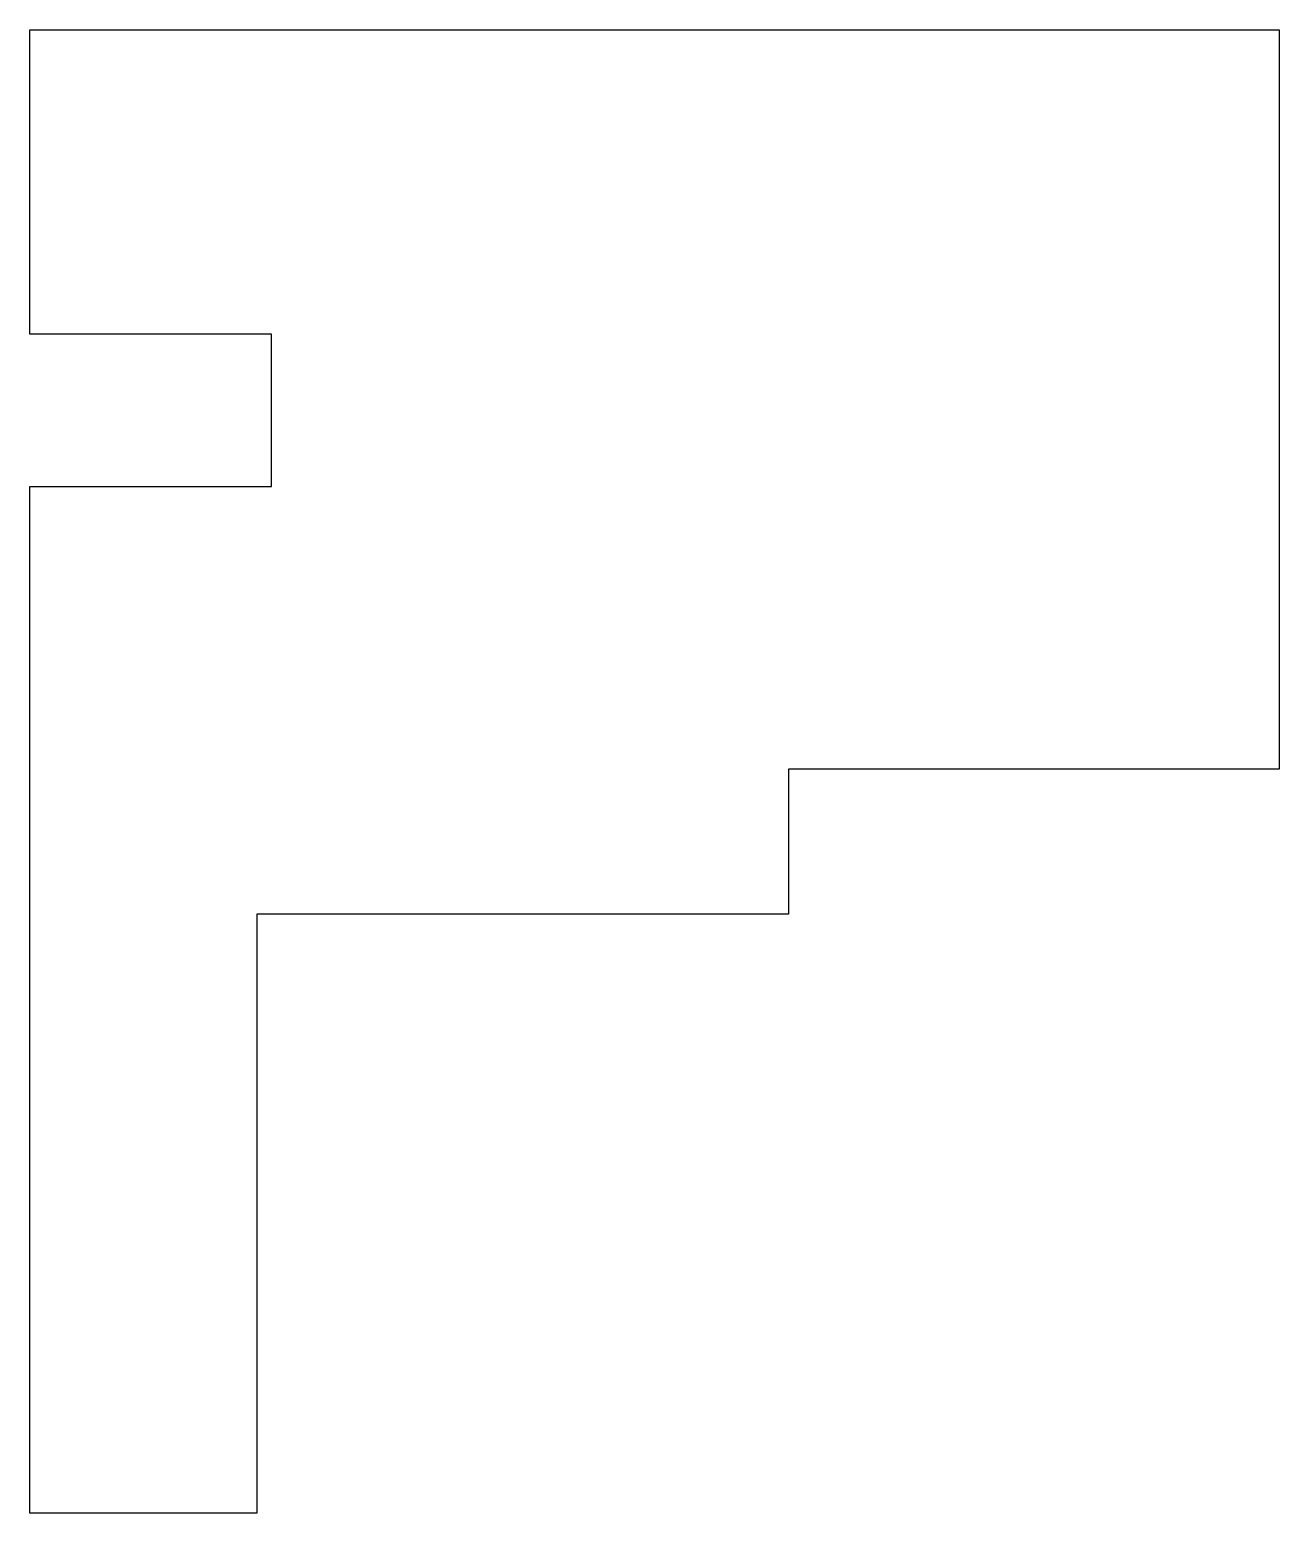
# Model space of a CAD drawing. Header units: millimetres. Extents: x 329.1 to 355, y 35.6 to 66.3.
import ezdxf

# ---------------------------------------------------------------- set-up
doc = ezdxf.new("R2010")
doc.units = ezdxf.units.MM
doc.layers.get('0').update_dxf_attribs({"linetype": 'CONTINUOUS'})

msp = doc.modelspace()

# ---------------------------------------------------------------- linework, layer by layer
msp.add_lwpolyline([(333.844, 35.6), (329.144, 35.6), (329.144, 56.85), (334.144, 56.85), (334.144, 60), (329.144, 60), (329.144, 66.3), (354.994, 66.3), (354.994, 51), (344.844, 51), (344.844, 48), (333.844, 48)], close=True)

doc.saveas('drawing.dxf')
